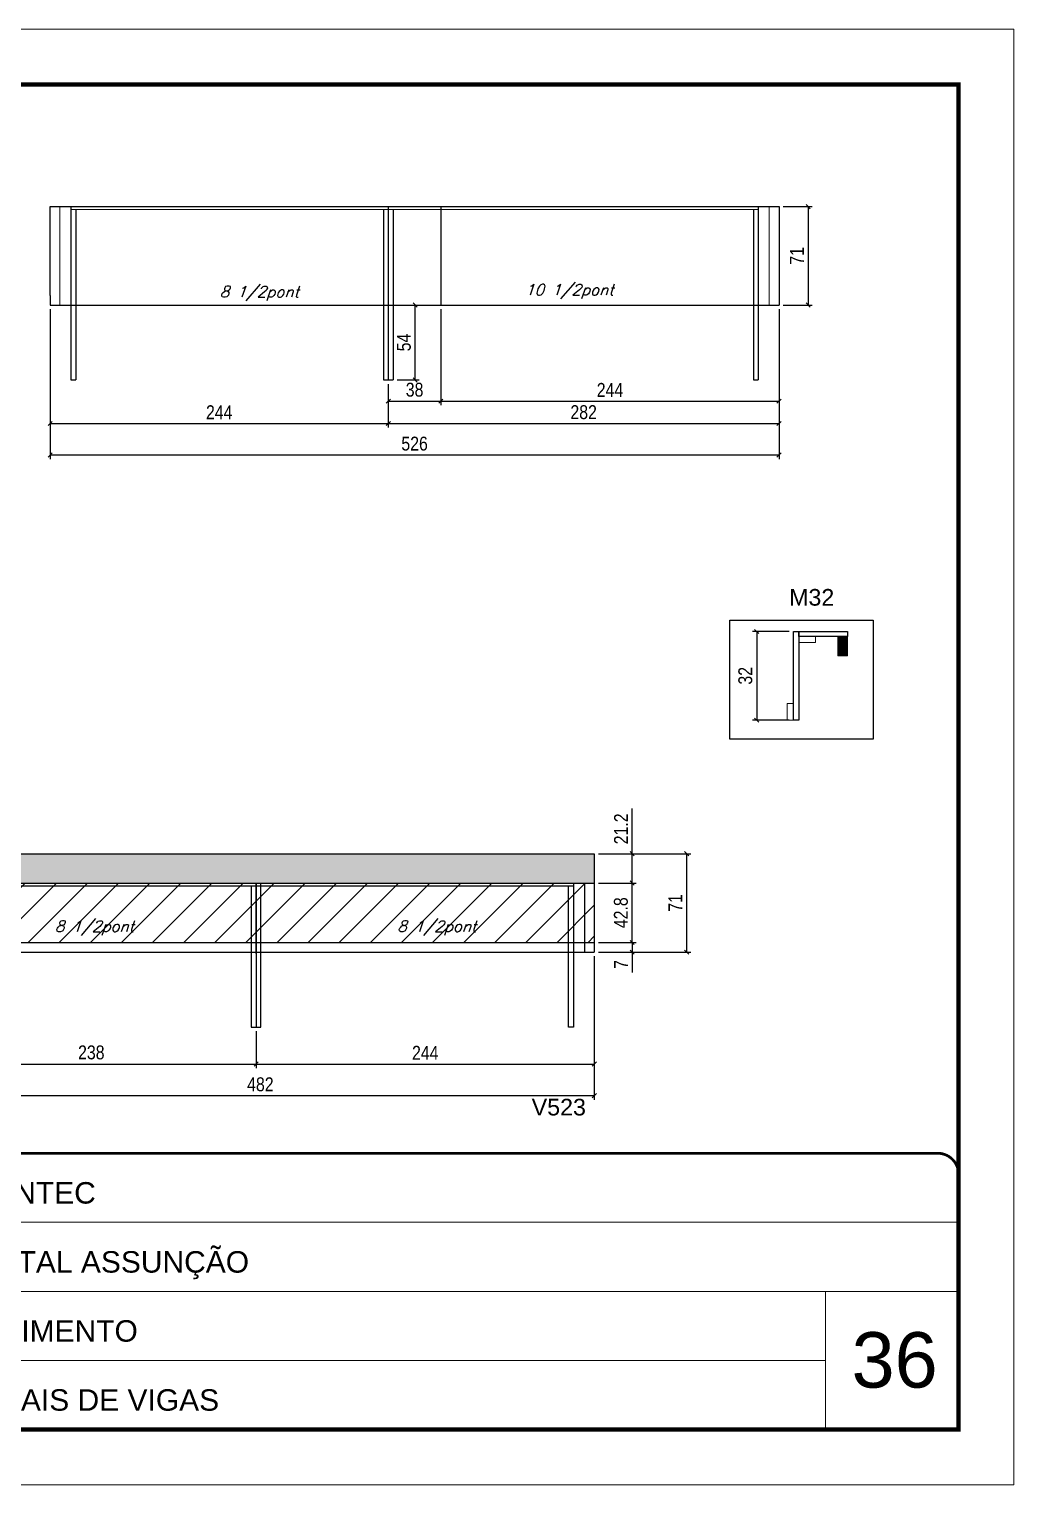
# Model space of a CAD drawing. Extents: x -21493 to -15213, y -12134 to 11887.
# Drawn here: x -15964 to -15253, y 1649 to 2699 of the extents above; entities that cross this region are included whole.
import ezdxf

# ---------------------------------------------------------------- set-up
doc = ezdxf.new("R2010")
doc.units = 0
doc.linetypes.add('CONTINUO', pattern=[0])
doc.linetypes.add('DASHED', pattern=[0.75, 0.5, -0.25])
for name, color, linetype in [('5', 5, 'Continuous'), ('COTA', 241, 'Continuous'), ('Painéis', 200, 'Continuous'), ('Reaproveitamento', 251, 'Continuous'), ('SARR_2.2x7', 40, 'Continuous'), ('SARR_3.5x7', 81, 'Continuous'), ('texto', 7, 'Continuous')]:
    doc.layers.add(name, color=color, linetype=linetype)
for name, color, linetype, lineweight in [('CARIMBO', 255, 'Continuous', 9), ('Folhas', 255, 'Continuous', 9), ('Madeira', 126, 'Continuous', 18), ('Sarr 2.2x7', 40, 'Continuous', 9), ('SARRAFO DE PRESSAO', 251, 'DASHED', 9)]:
    doc.layers.add(name, color=color, linetype=linetype, lineweight=lineweight)
doc.styles.add('ARIAL', font='arial.ttf')
doc.styles.add('COTA TECNICA', font='techl___.ttf', dxfattribs={"height": 10})
doc.styles.add('Romans', font='romans.shx')
doc.styles.get("Standard").update_dxf_attribs({"font": 'arial.ttf'})
doc.dimstyles.new('PAINEL', dxfattribs={"dimtxt": 10, "dimasz": 3, "dimexe": 3, "dimexo": 3, "dimgap": 3, "dimtad": 1, "dimdec": 1, "dimzin": 12, "dimdsep": 46, "dimtxsty": 'COTA TECNICA', "dimblk1": 'OBLIQUE', "dimblk2": 'OBLIQUE', "dimsah": 1, "dimcen": 0.9, "dimclrd": 4, "dimclre": 4, "dimclrt": 240, "dimadec": 1, "dimazin": 3, "dimtfac": 1, "dimtdec": 1, "dimtmove": 0, "dimatfit": 3, "dimfxl": 1, "dimtolj": 1, "dimtzin": 12, "dimarcsym": 0})
pattern_1 = [(45, (-158710.774, -18013.385), (-11.2253202, 11.2253202), [])]

# ---------------------------------------------------------------- blocks, each defined once
blk = doc.blocks.new('_Oblique')
at = {"color": 0, "linetype": 'ByBlock', "lineweight": -2}
blk.add_line((-0.5, -0.5), (0.5, 0.5), dxfattribs=at)
blk = doc.blocks.new('*D1013')
at = {"layer": 'COTA', "color": 4, "lineweight": -2, "ltscale": 25, "transparency": 16777216}
for p, q in [((-15948.9, 2496.6), (-15948.9, 2411.2)), ((-15704.9, 2442.6), (-15704.9, 2411.2)), ((-15948.9, 2414.2), (-15704.9, 2414.2))]:
    blk.add_line(p, q, dxfattribs=at)
at = {"layer": 'Defpoints', "color": 0, "ltscale": 25, "transparency": 16777216}
for p in [(-15948.9, 2499.6), (-15704.9, 2445.6), (-15704.9, 2414.2)]:
    blk.add_point(p, dxfattribs=at)
at = {"layer": 'COTA', "color": 4, "lineweight": -2, "ltscale": 25, "transparency": 16777216, "xscale": 3, "yscale": 3, "zscale": 3, "rotation": 180}
blk.add_blockref('_Oblique', (-15948.9, 2414.2), dxfattribs=at)
at = {"layer": 'COTA', "color": 4, "lineweight": -2, "ltscale": 25, "transparency": 16777216, "xscale": 3, "yscale": 3, "zscale": 3}
blk.add_blockref('_Oblique', (-15704.9, 2414.2), dxfattribs=at)
at = {"layer": 'COTA', "color": 240, "ltscale": 25, "transparency": 16777216, "insert": (-15826.9, 2422.3), "char_height": 10, "attachment_point": 5, "style": 'COTA TECNICA'}
blk.add_mtext('\\A1;244', dxfattribs=at)
blk = doc.blocks.new('*D1014')
at = {"layer": 'COTA', "color": 4, "lineweight": -2, "ltscale": 25, "transparency": 16777216}
for p, q in [((-15666.9, 2496.6), (-15666.9, 2427.3)), ((-15422.9, 2496.6), (-15422.9, 2427.3)), ((-15666.9, 2430.3), (-15422.9, 2430.3))]:
    blk.add_line(p, q, dxfattribs=at)
at = {"layer": 'Defpoints', "color": 0, "ltscale": 25, "transparency": 16777216}
for p in [(-15666.9, 2499.6), (-15422.9, 2499.6), (-15422.9, 2430.3)]:
    blk.add_point(p, dxfattribs=at)
at = {"layer": 'COTA', "color": 4, "lineweight": -2, "ltscale": 25, "transparency": 16777216, "xscale": 3, "yscale": 3, "zscale": 3, "rotation": 180}
blk.add_blockref('_Oblique', (-15666.9, 2430.3), dxfattribs=at)
at = {"layer": 'COTA', "color": 4, "lineweight": -2, "ltscale": 25, "transparency": 16777216, "xscale": 3, "yscale": 3, "zscale": 3}
blk.add_blockref('_Oblique', (-15422.9, 2430.3), dxfattribs=at)
at = {"layer": 'COTA', "color": 240, "ltscale": 25, "transparency": 16777216, "insert": (-15544.9, 2438.4), "char_height": 10, "attachment_point": 5, "style": 'COTA TECNICA'}
blk.add_mtext('\\A1;244', dxfattribs=at)
blk = doc.blocks.new('*D1015')
at = {"layer": 'COTA', "color": 4, "lineweight": -2, "ltscale": 25, "transparency": 16777216}
for p, q in [((-15419.9, 2570.6), (-15398.9, 2570.6)), ((-15401.9, 2570.6), (-15401.9, 2499.6)), ((-15419.9, 2499.6), (-15398.9, 2499.6))]:
    blk.add_line(p, q, dxfattribs=at)
at = {"layer": 'Defpoints', "color": 0, "ltscale": 25, "transparency": 16777216}
for p in [(-15422.9, 2570.6), (-15422.9, 2499.6), (-15401.9, 2499.6)]:
    blk.add_point(p, dxfattribs=at)
at = {"layer": 'COTA', "color": 4, "lineweight": -2, "ltscale": 25, "transparency": 16777216, "xscale": 3, "yscale": 3, "zscale": 3}
for p, rotation in [((-15401.9, 2570.6), 90), ((-15401.9, 2499.6), 270)]:
    blk.add_blockref('_Oblique', p, dxfattribs=dict(at, rotation=rotation))
at = {"layer": 'COTA', "color": 240, "ltscale": 25, "transparency": 16777216, "insert": (-15410, 2535.1), "char_height": 10, "attachment_point": 5, "rotation": 90, "style": 'COTA TECNICA'}
blk.add_mtext('\\A1;71', dxfattribs=at)
blk = doc.blocks.new('*D422')
at = {"layer": 'COTA', "color": 4, "lineweight": -2, "ltscale": 25, "transparency": 16777216}
for p, q in [((-15948.9, 2496.6), (-15948.9, 2388.5)), ((-15422.9, 2496.6), (-15422.9, 2388.5)), ((-15948.9, 2391.5), (-15422.9, 2391.5))]:
    blk.add_line(p, q, dxfattribs=at)
at = {"layer": 'Defpoints', "color": 0, "ltscale": 25, "transparency": 16777216}
for p in [(-15948.9, 2499.6), (-15422.9, 2499.6), (-15422.9, 2391.5)]:
    blk.add_point(p, dxfattribs=at)
at = {"layer": 'COTA', "color": 4, "lineweight": -2, "ltscale": 25, "transparency": 16777216, "xscale": 3, "yscale": 3, "zscale": 3, "rotation": 180}
blk.add_blockref('_Oblique', (-15948.9, 2391.5), dxfattribs=at)
at = {"layer": 'COTA', "color": 4, "lineweight": -2, "ltscale": 25, "transparency": 16777216, "xscale": 3, "yscale": 3, "zscale": 3}
blk.add_blockref('_Oblique', (-15422.9, 2391.5), dxfattribs=at)
at = {"layer": 'COTA', "color": 240, "ltscale": 25, "transparency": 16777216, "insert": (-15685.9, 2399.6), "char_height": 10, "attachment_point": 5, "style": 'COTA TECNICA'}
blk.add_mtext('\\A1;526', dxfattribs=at)
blk = doc.blocks.new('*D1016')
at = {"layer": 'COTA', "color": 4, "lineweight": -2, "ltscale": 25, "transparency": 16777216}
for p, q in [((-15666.9, 2496.6), (-15666.9, 2427.3)), ((-15704.9, 2442.6), (-15704.9, 2427.3)), ((-15704.9, 2430.3), (-15666.9, 2430.3))]:
    blk.add_line(p, q, dxfattribs=at)
at = {"layer": 'Defpoints', "color": 0, "ltscale": 25, "transparency": 16777216}
for p in [(-15666.9, 2499.6), (-15704.9, 2445.6), (-15666.9, 2430.3)]:
    blk.add_point(p, dxfattribs=at)
at = {"layer": 'COTA', "color": 4, "lineweight": -2, "ltscale": 25, "transparency": 16777216, "xscale": 3, "yscale": 3, "zscale": 3, "rotation": 180}
blk.add_blockref('_Oblique', (-15704.9, 2430.3), dxfattribs=at)
at = {"layer": 'COTA', "color": 4, "lineweight": -2, "ltscale": 25, "transparency": 16777216, "xscale": 3, "yscale": 3, "zscale": 3}
blk.add_blockref('_Oblique', (-15666.9, 2430.3), dxfattribs=at)
at = {"layer": 'COTA', "color": 240, "ltscale": 25, "transparency": 16777216, "insert": (-15685.9, 2438.5), "char_height": 10, "attachment_point": 5, "style": 'COTA TECNICA'}
blk.add_mtext('\\A1;38', dxfattribs=at)
blk = doc.blocks.new('*D423')
at = {"layer": 'COTA', "color": 4, "lineweight": -2, "ltscale": 25, "transparency": 16777216}
for p, q in [((-15422.9, 2496.6), (-15422.9, 2411.2)), ((-15704.9, 2442.6), (-15704.9, 2411.2)), ((-15704.9, 2414.2), (-15422.9, 2414.2))]:
    blk.add_line(p, q, dxfattribs=at)
at = {"layer": 'Defpoints', "color": 0, "ltscale": 25, "transparency": 16777216}
for p in [(-15422.9, 2499.6), (-15704.9, 2445.6), (-15422.9, 2414.2)]:
    blk.add_point(p, dxfattribs=at)
at = {"layer": 'COTA', "color": 4, "lineweight": -2, "ltscale": 25, "transparency": 16777216, "xscale": 3, "yscale": 3, "zscale": 3, "rotation": 180}
blk.add_blockref('_Oblique', (-15704.9, 2414.2), dxfattribs=at)
at = {"layer": 'COTA', "color": 4, "lineweight": -2, "ltscale": 25, "transparency": 16777216, "xscale": 3, "yscale": 3, "zscale": 3}
blk.add_blockref('_Oblique', (-15422.9, 2414.2), dxfattribs=at)
at = {"layer": 'COTA', "color": 240, "ltscale": 25, "transparency": 16777216, "insert": (-15563.9, 2422.3), "char_height": 10, "attachment_point": 5, "style": 'COTA TECNICA'}
blk.add_mtext('\\A1;282', dxfattribs=at)
blk = doc.blocks.new('*D1020')
at = {"layer": 'Defpoints', "color": 0, "linetype": 'ByBlock', "transparency": 16777216}
for p in [(-15412.5, 2264.2), (-15439, 2200.2), (-15412.5, 2200.2)]:
    blk.add_point(p, dxfattribs=at)
at = {"layer": 'Sarr 2.2x7', "color": 4, "linetype": 'ByBlock', "lineweight": -2, "transparency": 16777216}
for p, q in [((-15415.5, 2264.2), (-15442, 2264.2)), ((-15439, 2264.2), (-15439, 2200.2)), ((-15415.5, 2200.2), (-15442, 2200.2))]:
    blk.add_line(p, q, dxfattribs=at)
at = {"layer": 'Sarr 2.2x7', "color": 4, "linetype": 'ByBlock', "lineweight": -2, "transparency": 16777216, "xscale": 3, "yscale": 3, "zscale": 3}
for p, rotation in [((-15439, 2264.2), 90), ((-15439, 2200.2), 270)]:
    blk.add_blockref('_Oblique', p, dxfattribs=dict(at, rotation=rotation))
at = {"layer": 'Sarr 2.2x7', "color": 240, "linetype": 'ByBlock', "transparency": 16777216, "insert": (-15447.2, 2232.2), "char_height": 10, "attachment_point": 5, "rotation": 90, "style": 'COTA TECNICA'}
blk.add_mtext('\\A1;32', dxfattribs=at)
blk = doc.blocks.new('*D1001')
at = {"layer": 'COTA', "color": 4, "lineweight": -2, "ltscale": 25, "transparency": 16777216}
for p, q in [((-15553.2, 2082.7), (-15525.9, 2082.7)), ((-15528.9, 2039.9), (-15528.9, 2082.7)), ((-15553.2, 2039.9), (-15525.9, 2039.9))]:
    blk.add_line(p, q, dxfattribs=at)
at = {"layer": 'Defpoints', "color": 0, "ltscale": 25, "transparency": 16777216}
for p in [(-15556.2, 2082.7), (-15528.9, 2082.7), (-15556.2, 2039.9)]:
    blk.add_point(p, dxfattribs=at)
at = {"layer": 'COTA', "color": 4, "lineweight": -2, "ltscale": 25, "transparency": 16777216, "xscale": 3, "yscale": 3, "zscale": 3}
for p, rotation in [((-15528.9, 2082.7), 90), ((-15528.9, 2039.9), 270)]:
    blk.add_blockref('_Oblique', p, dxfattribs=dict(at, rotation=rotation))
at = {"layer": 'COTA', "color": 240, "ltscale": 25, "transparency": 16777216, "insert": (-15537, 2061.3), "char_height": 10, "attachment_point": 5, "rotation": 90, "style": 'COTA TECNICA'}
blk.add_mtext('\\A1;42.8', dxfattribs=at)
blk = doc.blocks.new('*D1002')
at = {"layer": 'COTA', "color": 4, "lineweight": -2, "ltscale": 25, "transparency": 16777216}
for p, q in [((-15528.9, 2103.9), (-15528.9, 2136.6)), ((-15553.2, 2103.9), (-15525.9, 2103.9)), ((-15528.9, 2082.7), (-15528.9, 2103.9)), ((-15553.2, 2082.7), (-15525.9, 2082.7))]:
    blk.add_line(p, q, dxfattribs=at)
at = {"layer": 'Defpoints', "color": 0, "ltscale": 25, "transparency": 16777216}
for p in [(-15556.2, 2103.9), (-15528.9, 2103.9), (-15556.2, 2082.7)]:
    blk.add_point(p, dxfattribs=at)
at = {"layer": 'COTA', "color": 4, "lineweight": -2, "ltscale": 25, "transparency": 16777216, "xscale": 3, "yscale": 3, "zscale": 3}
for p, rotation in [((-15528.9, 2103.9), 90), ((-15528.9, 2082.7), 270)]:
    blk.add_blockref('_Oblique', p, dxfattribs=dict(at, rotation=rotation))
at = {"layer": 'COTA', "color": 240, "ltscale": 25, "transparency": 16777216, "insert": (-15536.9, 2121.8), "char_height": 10, "attachment_point": 5, "rotation": 90, "style": 'COTA TECNICA'}
blk.add_mtext('\\A1;21.2', dxfattribs=at)
blk = doc.blocks.new('*D417')
at = {"layer": 'COTA', "color": 4, "lineweight": -2, "ltscale": 25, "transparency": 16777216}
for p, q in [((-16038.2, 2029.9), (-16038.2, 1926.4)), ((-15556.2, 2029.9), (-15556.2, 1926.4)), ((-16038.2, 1929.4), (-15556.2, 1929.4))]:
    blk.add_line(p, q, dxfattribs=at)
at = {"layer": 'Defpoints', "color": 0, "ltscale": 25, "transparency": 16777216}
for p in [(-16038.2, 2032.9), (-15556.2, 2032.9), (-15556.2, 1929.4)]:
    blk.add_point(p, dxfattribs=at)
at = {"layer": 'COTA', "color": 4, "lineweight": -2, "ltscale": 25, "transparency": 16777216, "xscale": 3, "yscale": 3, "zscale": 3, "rotation": 180}
blk.add_blockref('_Oblique', (-16038.2, 1929.4), dxfattribs=at)
at = {"layer": 'COTA', "color": 4, "lineweight": -2, "ltscale": 25, "transparency": 16777216, "xscale": 3, "yscale": 3, "zscale": 3}
blk.add_blockref('_Oblique', (-15556.2, 1929.4), dxfattribs=at)
at = {"layer": 'COTA', "color": 240, "ltscale": 25, "transparency": 16777216, "insert": (-15797.2, 1937.5), "char_height": 10, "attachment_point": 5, "style": 'COTA TECNICA'}
blk.add_mtext('\\A1;482', dxfattribs=at)
blk = doc.blocks.new('*D1004')
at = {"layer": 'COTA', "color": 4, "lineweight": -2, "ltscale": 25, "transparency": 16777216}
for p, q in [((-16038.2, 2029.9), (-16038.2, 1949.2)), ((-15800.2, 1975.9), (-15800.2, 1949.2)), ((-16038.2, 1952.2), (-15800.2, 1952.2))]:
    blk.add_line(p, q, dxfattribs=at)
at = {"layer": 'Defpoints', "color": 0, "ltscale": 25, "transparency": 16777216}
for p in [(-16038.2, 2032.9), (-15800.2, 1978.9), (-15800.2, 1952.2)]:
    blk.add_point(p, dxfattribs=at)
at = {"layer": 'COTA', "color": 4, "lineweight": -2, "ltscale": 25, "transparency": 16777216, "xscale": 3, "yscale": 3, "zscale": 3, "rotation": 180}
blk.add_blockref('_Oblique', (-16038.2, 1952.2), dxfattribs=at)
at = {"layer": 'COTA', "color": 4, "lineweight": -2, "ltscale": 25, "transparency": 16777216, "xscale": 3, "yscale": 3, "zscale": 3}
blk.add_blockref('_Oblique', (-15800.2, 1952.2), dxfattribs=at)
at = {"layer": 'COTA', "color": 240, "ltscale": 25, "transparency": 16777216, "insert": (-15919.2, 1960.5), "char_height": 10, "attachment_point": 5, "style": 'COTA TECNICA'}
blk.add_mtext('\\A1;238', dxfattribs=at)
blk = doc.blocks.new('*D1005')
at = {"layer": 'COTA', "color": 4, "lineweight": -2, "ltscale": 25, "transparency": 16777216}
for p, q in [((-15556.2, 2029.9), (-15556.2, 1949.2)), ((-15800.2, 1975.9), (-15800.2, 1949.2)), ((-15800.2, 1952.2), (-15556.2, 1952.2))]:
    blk.add_line(p, q, dxfattribs=at)
at = {"layer": 'Defpoints', "color": 0, "ltscale": 25, "transparency": 16777216}
for p in [(-15556.2, 2032.9), (-15800.2, 1978.9), (-15556.2, 1952.2)]:
    blk.add_point(p, dxfattribs=at)
at = {"layer": 'COTA', "color": 4, "lineweight": -2, "ltscale": 25, "transparency": 16777216, "xscale": 3, "yscale": 3, "zscale": 3, "rotation": 180}
blk.add_blockref('_Oblique', (-15800.2, 1952.2), dxfattribs=at)
at = {"layer": 'COTA', "color": 4, "lineweight": -2, "ltscale": 25, "transparency": 16777216, "xscale": 3, "yscale": 3, "zscale": 3}
blk.add_blockref('_Oblique', (-15556.2, 1952.2), dxfattribs=at)
at = {"layer": 'COTA', "color": 240, "ltscale": 25, "transparency": 16777216, "insert": (-15678.2, 1960.3), "char_height": 10, "attachment_point": 5, "style": 'COTA TECNICA'}
blk.add_mtext('\\A1;244', dxfattribs=at)
blk = doc.blocks.new('*D1006')
at = {"layer": 'COTA', "color": 4, "lineweight": -2, "ltscale": 25, "transparency": 16777216}
for p, q in [((-15553.2, 2103.9), (-15486.6, 2103.9)), ((-15489.6, 2103.9), (-15489.6, 2032.9)), ((-15553.2, 2032.9), (-15486.6, 2032.9))]:
    blk.add_line(p, q, dxfattribs=at)
at = {"layer": 'Defpoints', "color": 0, "ltscale": 25, "transparency": 16777216}
for p in [(-15556.2, 2103.9), (-15556.2, 2032.9), (-15489.6, 2032.9)]:
    blk.add_point(p, dxfattribs=at)
at = {"layer": 'COTA', "color": 4, "lineweight": -2, "ltscale": 25, "transparency": 16777216, "xscale": 3, "yscale": 3, "zscale": 3}
for p, rotation in [((-15489.6, 2103.9), 90), ((-15489.6, 2032.9), 270)]:
    blk.add_blockref('_Oblique', p, dxfattribs=dict(at, rotation=rotation))
at = {"layer": 'COTA', "color": 240, "ltscale": 25, "transparency": 16777216, "insert": (-15497.7, 2068.4), "char_height": 10, "attachment_point": 5, "rotation": 90, "style": 'COTA TECNICA'}
blk.add_mtext('\\A1;71', dxfattribs=at)
blk = doc.blocks.new('*D1007')
at = {"layer": 'COTA', "color": 4, "lineweight": -2, "ltscale": 25, "transparency": 16777216}
for p, q in [((-15553.2, 2039.9), (-15525.9, 2039.9)), ((-15528.9, 2039.9), (-15528.9, 2032.9)), ((-15553.2, 2032.9), (-15525.9, 2032.9)), ((-15528.9, 2032.9), (-15528.9, 2018.2))]:
    blk.add_line(p, q, dxfattribs=at)
at = {"layer": 'Defpoints', "color": 0, "ltscale": 25, "transparency": 16777216}
for p in [(-15556.2, 2039.9), (-15556.2, 2032.9), (-15528.9, 2032.9)]:
    blk.add_point(p, dxfattribs=at)
at = {"layer": 'COTA', "color": 4, "lineweight": -2, "ltscale": 25, "transparency": 16777216, "xscale": 3, "yscale": 3, "zscale": 3}
for p, rotation in [((-15528.9, 2039.9), 90), ((-15528.9, 2032.9), 270)]:
    blk.add_blockref('_Oblique', p, dxfattribs=dict(at, rotation=rotation))
at = {"layer": 'COTA', "color": 240, "ltscale": 25, "transparency": 16777216, "insert": (-15536.9, 2024), "char_height": 10, "attachment_point": 5, "rotation": 90, "style": 'COTA TECNICA'}
blk.add_mtext('\\A1;7', dxfattribs=at)
blk = doc.blocks.new('*D1027')
at = {"layer": 'Defpoints', "color": 0, "ltscale": 25, "transparency": 16777216}
for p in [(-15701.4, 2499.6), (-15685.5, 2499.6), (-15701.4, 2445.6)]:
    blk.add_point(p, dxfattribs=at)
at = {"layer": 'SARR_3.5x7', "color": 4, "lineweight": -2, "ltscale": 25, "transparency": 16777216}
for p, q in [((-15698.4, 2499.6), (-15682.5, 2499.6)), ((-15685.5, 2445.6), (-15685.5, 2499.6)), ((-15698.4, 2445.6), (-15682.5, 2445.6))]:
    blk.add_line(p, q, dxfattribs=at)
at = {"layer": 'SARR_3.5x7', "color": 4, "lineweight": -2, "ltscale": 25, "transparency": 16777216, "xscale": 3, "yscale": 3, "zscale": 3}
for p, rotation in [((-15685.5, 2499.6), 90), ((-15685.5, 2445.6), 270)]:
    blk.add_blockref('_Oblique', p, dxfattribs=dict(at, rotation=rotation))
at = {"layer": 'SARR_3.5x7', "color": 240, "ltscale": 25, "transparency": 16777216, "insert": (-15693.6, 2472.6), "char_height": 10, "attachment_point": 5, "rotation": 90, "style": 'COTA TECNICA'}
blk.add_mtext('\\A1;54', dxfattribs=at)
blk = doc.blocks.new('9999999999')
at = {"color": 30, "linetype": 'CONTINUO'}
for p, q in [((98564.6, 34379.6), (99584, 34379.6)), ((98564.6, 34329.8), (99488, 34329.8)), ((99584, 34329.8), (99488, 34329.8)), ((99488, 34329.8), (99488, 34230.2)), ((98564.6, 34280), (99488, 34280))]:
    blk.add_line(p, q, dxfattribs=at)
at = {"color": 30, "linetype": 'CONTINUO', "const_width": 2}
blk.add_lwpolyline([(99584, 34230.2), (99584, 34414.4, 0.414214), (99569, 34429.4), (98229, 34429.4, 0.414214), (98214, 34414.4), (98214, 34245.2, 0.414214), (98229, 34230.2), (99584, 34230.2)], format="xyb", dxfattribs=at)
at = {"layer": 'Folhas'}
blk.add_lwpolyline([(98139, 34190.2), (99624, 34190.2), (99624, 35240.2), (98139, 35240.2)], close=True, dxfattribs=at)
at = {"layer": 'Folhas', "color": 30, "const_width": 3}
blk.add_lwpolyline([(98214, 34230.2), (99584, 34230.2), (99584, 35200.2), (98214, 35200.2)], close=True, dxfattribs=at)
at = {"color": 7, "linetype": 'Continuous', "ltscale": 5, "style": 'ARIAL'}
for s, height, p in [('ROCONTEC', 15.48, (98837.7, 34393.1)), ('HOSPITAL ASSUNÇÃO', 15.483, (98837.7, 34343.3)), ('3° PAVIMENTO', 15.483, (98837.7, 34293.5)), ('LATERAIS DE VIGAS', 15.483, (98837.7, 34243.7))]:
    blk.add_text(s, height=height, dxfattribs=at).set_placement(p)

msp = doc.modelspace()

# ---------------------------------------------------------------- hatches: boundary and pattern name
at = {"layer": 'COTA', "linetype": 'ByBlock'}
h = msp.add_hatch(dxfattribs=at)
h.set_pattern_fill('AR-CONC', color=256, scale=0.03)
h.set_pattern_definition([(50, (-155460.6976, -22598.542), (5.46554007, -0.47817257), [0.5715, -6.2865]), (355, (-155460.6976, -22598.542), (-1.05730264, 5.73170536), [0.4572, -5.02921753]), (100.4514447, (-155460.242, -22598.582), (4.40823741, 5.25353256), [0.48570026, -5.34270734]), (46.1842, (-155460.6976, -22597.018), (8.13237123, -1.26126984), [0.85725, -9.42975]), (96.6355576, (-155460.02, -22597.123), (7.122124, 7.42278374), [0.7285507, -8.01406824]), (351.184151, (-155460.698, -22597.018), (7.122124, 7.42278374), [0.685799, -7.54379196]), (21, (-155459.9356, -22597.399), (4.54843174, -3.06795595), [0.5715, -6.2865]), (326, (-155459.9356, -22597.399), (1.85406085, 5.52563898), [0.4572, -5.0292]), (71.451445, (-155459.5566, -22597.6547), (6.40249258, 2.45768307), [0.48570026, -5.34269813]), (37.5, (-155460.6976, -22598.542), (0.092658098, 2.536651166), [0, -4.96824, 0, -5.1054, 0, -5.04825]), (7.5, (-155460.6976, -22598.542), (2.004589875, 3.005417245), [0, -2.91084, 0, -4.85394, 0, -1.92405]), (327.5, (-155462.3969, -22598.542), (4.067717855, -0.17186232), [0, -1.905, 0, -5.9436, 0, -7.8867]), (317.5, (-155463.159, -22598.542), (4.44387544, 0.76279473), [0, -2.4765, 0, -3.94716, 0, -5.6007])])
h.paths.add_polyline_path([(-16523.24, 2103.89), (-16523.24, 2082.69), (-16023.24, 2082.69), (-15800.24, 2082.69), (-15556.24, 2082.69), (-15556.24, 2103.89)])
at = {"layer": 'Madeira'}
h = msp.add_hatch(dxfattribs=at)
h.set_pattern_fill('ANSI31', color=256, scale=0.2, angle=270, style=0)
h.set_pattern_definition([(315, (1192.4592, -11087.5359), (0.449012806, 0.449012806), [])])
h.paths.add_polyline_path([(-15373.56, 2260.59), (-15380.56, 2260.59), (-15380.56, 2246.59), (-15373.56, 2246.59)])
at = {"layer": 'Reaproveitamento', "ltscale": 25}
h = msp.add_hatch(dxfattribs=at)
h.set_pattern_fill('ANSI31', color=256, scale=5)
h.set_pattern_definition(pattern_1)
h.paths.add_polyline_path([(-16038.24, 2082.69), (-16038.24, 2039.89), (-15800.24, 2039.89), (-15800.24, 2082.69)])
h = msp.add_hatch(dxfattribs=at)
h.set_pattern_fill('ANSI31', color=256, scale=5)
h.set_pattern_definition(pattern_1)
h.paths.add_polyline_path([(-15556.24, 2039.89), (-15556.24, 2082.69), (-15800.24, 2082.69), (-15800.24, 2039.89)])

# ---------------------------------------------------------------- linework, layer by layer
at = {"linetype": 'ByBlock'}
msp.add_lwpolyline([(-15458.47, 2272.35), (-15355.03, 2272.35), (-15355.03, 2186.42), (-15458.47, 2186.42)], close=True, dxfattribs=at)
at = {"layer": 'COTA', "linetype": 'ByBlock'}
for p, q in [((-16523.24, 2103.89), (-15556.24, 2103.89)), ((-15556.24, 2103.89), (-15556.24, 2082.69))]:
    msp.add_line(p, q, dxfattribs=at)
at = {"layer": 'Madeira'}
msp.add_lwpolyline([(-15373.56, 2260.59), (-15380.56, 2260.59), (-15380.56, 2246.59), (-15373.56, 2246.59)], close=True, dxfattribs=at)
at = {"layer": 'Painéis'}
for p, q in [((-15948.92, 2570.61), (-15422.92, 2570.61)), ((-15948.92, 2506.41), (-15948.92, 2570.61)), ((-15422.92, 2570.61), (-15422.92, 2499.61)), ((-15948.92, 2499.61), (-15422.92, 2499.61)), ((-16038.24, 2082.69), (-15800.24, 2082.69)), ((-16038.24, 2039.89), (-15800.24, 2039.89)), ((-16038.24, 2032.89), (-15800.24, 2032.89))]:
    msp.add_line(p, q, dxfattribs=at)
at = {"layer": 'Painéis', "ltscale": 25}
for p, q in [((-15704.92, 2570.61), (-15704.92, 2499.61)), ((-15666.92, 2570.61), (-15666.92, 2499.61)), ((-15948.92, 2506.41), (-15948.92, 2499.61)), ((-15800.24, 2031.89), (-15800.24, 2082.69)), ((-15800.24, 2082.69), (-15556.24, 2082.69)), ((-15556.24, 2082.69), (-15556.24, 2032.89)), ((-15800.24, 2039.89), (-15556.24, 2039.89)), ((-15800.24, 2032.89), (-15556.24, 2032.89))]:
    msp.add_line(p, q, dxfattribs=at)
at = {"layer": 'Painéis'}
msp.add_lwpolyline([(-15408.52, 2200.2), (-15412.52, 2200.2), (-15412.52, 2264.2), (-15408.52, 2264.2)], close=True, dxfattribs=at)
at = {"layer": 'Painéis', "linetype": 'ByBlock'}
msp.add_lwpolyline([(-15408.52, 2264.2), (-15373.58, 2264.2), (-15373.58, 2260.6), (-15408.52, 2260.6), (-15408.52, 2264.2)], dxfattribs=at)
at = {"layer": 'Sarr 2.2x7'}
for p, q in [((-15941.92, 2499.61), (-15941.92, 2570.61)), ((-15933.92, 2568.41), (-15704.92, 2568.41)), ((-15704.92, 2568.41), (-15437.92, 2568.41)), ((-15429.92, 2570.61), (-15429.92, 2499.61))]:
    msp.add_line(p, q, dxfattribs=at)
at = {"layer": 'Sarr 2.2x7', "linetype": 'ByBlock'}
for points in [[(-15408.52, 2260.6), (-15396.52, 2260.6), (-15396.52, 2256.2), (-15408.52, 2256.2), (-15408.52, 2260.6)], [(-15416.92, 2200.2), (-15416.92, 2212.2), (-15412.52, 2212.2), (-15412.52, 2200.2), (-15416.92, 2200.2)]]:
    msp.add_lwpolyline(points, dxfattribs=at)
at = {"layer": 'SARR_2.2x7', "linetype": 'Continuous'}
for p, q in [((-15571.24, 2080.49), (-16023.24, 2080.49)), ((-15563.24, 2082.69), (-15563.24, 2039.89)), ((-15563.24, 2039.89), (-15563.24, 2032.89))]:
    msp.add_line(p, q, dxfattribs=at)
at = {"layer": 'SARR_3.5x7'}
for p, q in [((-15933.92, 2570.61), (-15933.92, 2445.61)), ((-15930.42, 2568.41), (-15930.42, 2445.61)), ((-15708.42, 2568.41), (-15708.42, 2445.61)), ((-15701.42, 2568.41), (-15701.42, 2445.61)), ((-15441.42, 2568.41), (-15441.42, 2445.61)), ((-15437.92, 2570.61), (-15437.92, 2445.61)), ((-15933.92, 2445.61), (-15930.42, 2445.61)), ((-15708.42, 2445.61), (-15701.42, 2445.61)), ((-15441.42, 2445.61), (-15437.92, 2445.61)), ((-15803.74, 2080.5), (-15803.74, 1978.89)), ((-15800.24, 2082.69), (-15800.24, 1978.89)), ((-15796.74, 1978.89), (-15796.74, 2082.69)), ((-15803.74, 1978.89), (-15796.74, 1978.89))]:
    msp.add_line(p, q, dxfattribs=at)
at = {"layer": 'SARR_3.5x7', "ltscale": 25}
msp.add_line((-15704.92, 2499.61), (-15704.92, 2445.61), dxfattribs=at)
at = {"layer": 'SARR_3.5x7'}
msp.add_lwpolyline([(-15571.24, 2082.69), (-15571.24, 1978.89), (-15574.74, 1978.89), (-15574.74, 2080.5)], dxfattribs=at)

# ---------------------------------------------------------------- block references
at = {"layer": 'SARRAFO DE PRESSAO', "color": 6, "linetype": 'ByBlock'}
msp.add_blockref('9999999999', (-114877.39, -32541.57), dxfattribs=at)

# ---------------------------------------------------------------- texts
at = {"layer": '5', "color": 7, "linetype": 'Continuous'}
msp.add_text('M32', height=12, rotation=359.99996, dxfattribs=at).set_placement((-15415.63, 2282.8))
at = {"layer": '5', "linetype": 'Continuous'}
msp.add_text('V523', height=12, rotation=359.99996, dxfattribs=at).set_placement((-15601.4, 1915.09))
at = {"layer": 'CARIMBO', "style": 'ARIAL'}
msp.add_text('36', height=40, dxfattribs=at).set_placement((-15370.55, 1718.78))
at = {"layer": 'texto', "color": 2, "char_height": 8, "attachment_point": 5, "style": 'Romans'}
for s, insert in [('{\\Q19;\\C256;8 1/2pont}', (-15797.98, 2507.93)), ('{\\Q19;\\C256;10 1/2pont}', (-15574.27, 2509.33)), ('{\\Q19;\\C256;8 1/2pont}', (-15916.94, 2050.24)), ('{\\Q19;\\C256;8 1/2pont}', (-15669.86, 2050.24))]:
    msp.add_mtext(s, dxfattribs=dict(at, insert=insert))

# ---------------------------------------------------------------- dimensions: what is measured, and where the dimension line sits
at = {"layer": 'COTA', "ltscale": 25}
for base, p1, p2, picture, middle in [((-15401.89, 2499.61), (-15422.92, 2570.61), (-15422.92, 2499.61), '*D1015', (-15409.97, 2535.11)), ((-15528.88, 2103.89), (-15556.24, 2082.69), (-15556.24, 2103.89), '*D1002', (-15536.94, 2121.76)), ((-15489.61, 2032.89), (-15556.24, 2103.89), (-15556.24, 2032.89), '*D1006', (-15497.68, 2068.39)), ((-15528.88, 2082.69), (-15556.24, 2039.89), (-15556.24, 2082.69), '*D1001', (-15536.97, 2061.29)), ((-15528.88, 2032.89), (-15556.24, 2039.89), (-15556.24, 2032.89), '*D1007', (-15536.95, 2024.03))]:
    dim = msp.add_linear_dim(base=base, p1=p1, p2=p2, angle=90, dimstyle='PAINEL', dxfattribs=at)
    dim.commit()
    dim.dimension.update_dxf_attribs({"geometry": picture, "text_midpoint": middle})
for base, p1, p2, picture, middle in [((-15704.92, 2414.2), (-15948.92, 2499.61), (-15704.92, 2445.61), '*D1013', (-15826.92, 2422.27)), ((-15422.92, 2430.3), (-15666.92, 2499.61), (-15422.92, 2499.61), '*D1014', (-15544.92, 2438.37))]:
    dim = msp.add_linear_dim(base=base, p1=p1, p2=p2, dimstyle='PAINEL', override={"dimtmove": 1}, dxfattribs=at)
    dim.commit()
    dim.dimension.update_dxf_attribs({"geometry": picture, "text_midpoint": middle})
for base, p1, p2, picture, middle in [((-15422.92, 2391.53), (-15948.92, 2499.61), (-15422.92, 2499.61), '*D422', (-15685.92, 2399.64)), ((-15666.92, 2430.3), (-15704.92, 2445.61), (-15666.92, 2499.61), '*D1016', (-15685.92, 2438.54)), ((-15422.92, 2414.2), (-15704.92, 2445.61), (-15422.92, 2499.61), '*D423', (-15563.92, 2422.29)), ((-15556.24, 1929.38), (-16038.24, 2032.89), (-15556.24, 2032.89), '*D417', (-15797.24, 1937.47)), ((-15800.24, 1952.22), (-16038.24, 2032.89), (-15800.24, 1978.89), '*D1004', (-15919.24, 1960.46)), ((-15556.24, 1952.22), (-15800.24, 1978.89), (-15556.24, 2032.89), '*D1005', (-15678.24, 1960.29))]:
    dim = msp.add_linear_dim(base=base, p1=p1, p2=p2, dimstyle='PAINEL', dxfattribs=at)
    dim.commit()
    dim.dimension.update_dxf_attribs({"geometry": picture, "text_midpoint": middle})
at = {"layer": 'Sarr 2.2x7', "linetype": 'ByBlock'}
dim = msp.add_linear_dim(base=(-15438.96, 2200.2), p1=(-15412.52, 2264.2), p2=(-15412.52, 2200.2), angle=90, dimstyle='PAINEL', override={"dimlfac": 0.5}, dxfattribs=at)
dim.commit()
dim.dimension.update_dxf_attribs({"geometry": '*D1020', "text_midpoint": (-15447.18, 2232.2)})
at = {"layer": 'SARR_3.5x7', "ltscale": 25}
dim = msp.add_linear_dim(base=(-15685.47, 2499.61), p1=(-15701.42, 2445.61), p2=(-15701.42, 2499.61), angle=90, dimstyle='PAINEL', dxfattribs=at)
dim.commit()
dim.dimension.update_dxf_attribs({"geometry": '*D1027', "text_midpoint": (-15693.58, 2472.61)})

doc.saveas('drawing.dxf')
